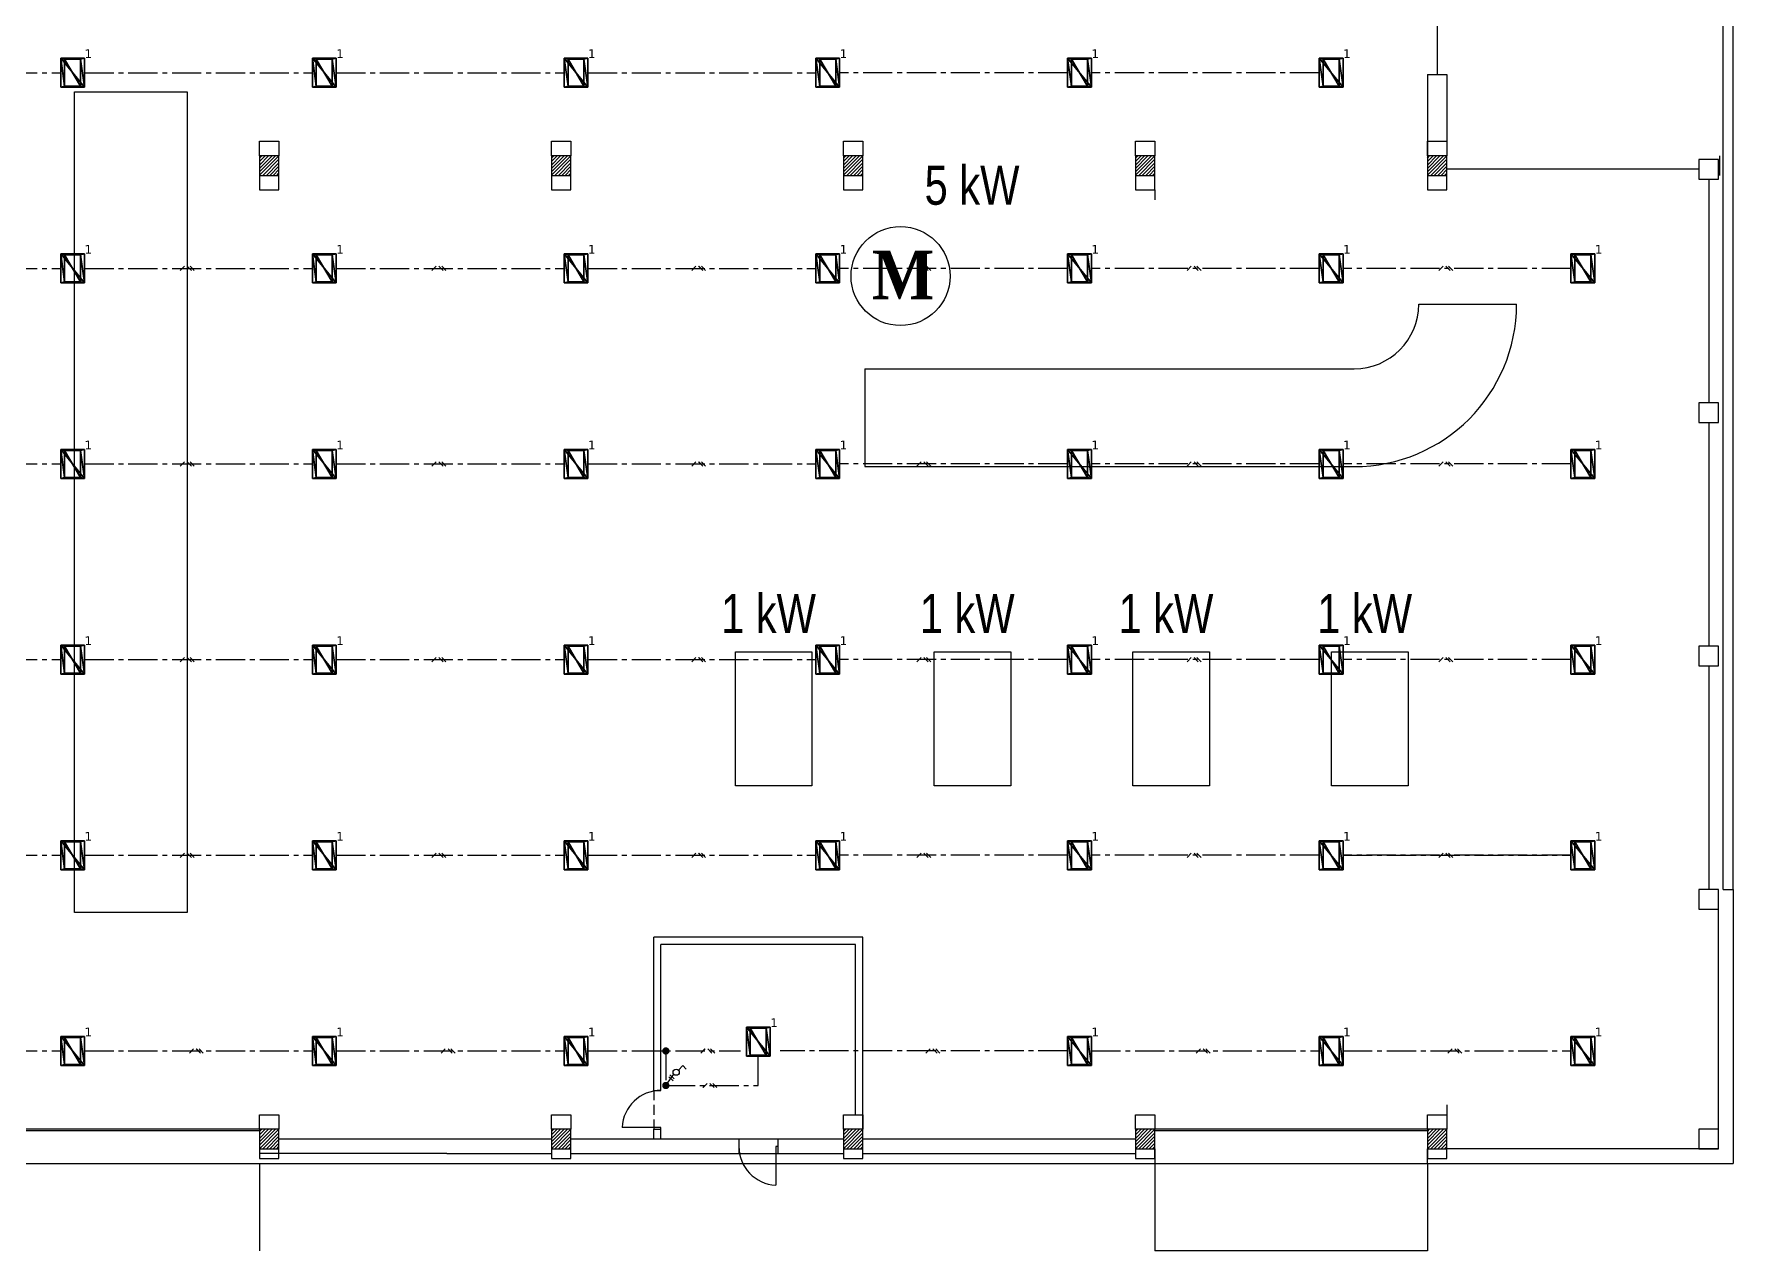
# Model space of a CAD drawing. Extents: x -8 to 729, y -363 to 534.
# Drawn here: x 408.99 to 443.91, y 10.56 to 35.56 of the extents above; entities that cross this region are included whole.
import ezdxf

# ---------------------------------------------------------------- set-up
doc = ezdxf.new("R2010")
doc.units = 0
doc.header["$LTSCALE"] = 0.8
doc.header["$MEASUREMENT"] = 0
doc.linetypes.add('CENTER2', pattern=[1.125, 0.75, -0.125, 0.125, -0.125])
doc.linetypes.add('HIDDEN', pattern=[0.375, 0.25, -0.125])
doc.layers.get('0').update_dxf_attribs({"color": 3, "linetype": 'CONTINUOUS'})
for name, color, linetype in [('0_FIOS', 3, 'CONTINUOUS'), ('Desenho base', 7, 'CONTINUOUS'), ('ilum', 2, 'CONTINUOUS'), ('iluminação', 2, 'CONTINUOUS'), ('INTRR', 4, 'CONTINUOUS'), ('Quadros Eléctricos', 41, 'CONTINUOUS')]:
    doc.layers.add(name, color=color, linetype=linetype)
doc.layers.add('DLX_BLD1_LUM', color=7, linetype='CONTINUOUS', true_color=0xffd400)
doc.layers.add('DLX_BLD1_LUMKEY_IDX', color=7, linetype='CONTINUOUS', true_color=0x969696)
doc.styles.add('ROMANS', font='romans', dxfattribs={"width": 0.9})
doc.styles.add('TableTextStyle', font='')
doc.styles.add('TXP', font='txp')
doc.styles.get('TableTextStyle').set_extended_font_data('VERDANA.TTF')

# ---------------------------------------------------------------- blocks, each defined once
blk = doc.blocks.new('PE')
for p, q in [((5, 0), (5, 100)), ((0, 0), (5, 0))]:
    blk.add_line(p, q)
blk.add_arc((0, 0), 100, 0, 87.134)
blk = doc.blocks.new('*X24')
at = {"color": 0}
for p, q in [((15.8, 29.801), (16.199, 30.2)), ((15.8, 29.871), (16.129, 30.2)), ((15.8, 29.942), (16.058, 30.2)), ((15.8, 30.013), (15.987, 30.2)), ((15.8, 30.084), (15.916, 30.2)), ((15.8, 30.154), (15.846, 30.2)), ((15.87, 29.8), (16.2, 30.13)), ((15.941, 29.8), (16.2, 30.059)), ((16.011, 29.8), (16.2, 29.989)), ((16.082, 29.8), (16.2, 29.918)), ((16.153, 29.8), (16.2, 29.847))]:
    blk.add_line(p, q, dxfattribs=at)
blk = doc.blocks.new('6449_2_0')
mesh = blk.add_polyface()
corners = [(-0.245, 0.3), (-0.245, -0.3, -0.085), (-0.245, -0.3), (-0.245, -0.3, -0.085), (-0.245, 0.3), (-0.245, 0.3, -0.085), (-0.245, -0.3), (0.245, -0.3, -0.085), (0.245, -0.3), (0.245, -0.3, -0.085), (-0.245, -0.3), (-0.245, -0.3, -0.085), (0.245, -0.3), (0.245, 0.3, -0.085), (0.245, 0.3), (0.245, 0.3, -0.085), (0.245, -0.3), (0.245, -0.3, -0.085), (0.245, 0.3), (-0.245, 0.3, -0.085), (-0.245, 0.3), (-0.245, 0.3, -0.085), (0.245, 0.3), (0.245, 0.3, -0.085), (0.245, -0.3, -0.085), (0.164, 0.278, -0.085), (0.245, 0.3, -0.085), (0.245, 0.3, -0.085), (-0.164, 0.278, -0.085), (-0.245, 0.3, -0.085), (0.245, 0.3, -0.085), (0.164, 0.278, -0.085), (-0.164, 0.278, -0.085), (0.245, -0.3, -0.085), (0.164, -0.278, -0.085), (0.164, 0.278, -0.085), (-0.245, -0.3, -0.085), (0.164, -0.278, -0.085), (0.245, -0.3, -0.085), (-0.245, -0.3, -0.085), (-0.164, -0.278, -0.085), (0.164, -0.278, -0.085), (-0.245, 0.3, -0.085), (-0.164, -0.278, -0.085), (-0.245, -0.3, -0.085), (-0.164, -0.278, -0.085), (-0.245, 0.3, -0.085), (-0.164, 0.278, -0.085), (-0.245, 0.3), (0.245, -0.3), (0.245, 0.3), (0.245, -0.3), (-0.245, 0.3), (-0.245, -0.3)]
mesh.append_faces([[corners[k] for k in face] for face in [(0, 1, 2), (3, 4, 5), (6, 7, 8), (9, 10, 11), (12, 13, 14), (15, 16, 17), (18, 19, 20), (21, 22, 23), (24, 25, 26), (27, 28, 29), (30, 31, 32), (33, 34, 35), (36, 37, 38), (39, 40, 41), (42, 43, 44), (45, 46, 47), (48, 49, 50), (51, 52, 53)]])
blk = doc.blocks.new('6449_2_1')
mesh = blk.add_polyface()
corners = [(0.164, -0.278, -0.085), (-0.164, 0.278, -0.085), (0.164, 0.278, -0.085), (-0.164, 0.278, -0.085), (0.164, -0.278, -0.085), (-0.164, -0.278, -0.085)]
mesh.append_faces([[corners[k] for k in face] for face in [(0, 1, 2), (3, 4, 5)]])
blk = doc.blocks.new('MONO')
at = {"layer": '0_FIOS'}
for p, q in [((-3.36, -0.78), (-1.8, 0.78)), ((0.78, -0.78), (-0.78, 0.78)), ((1.8, -0.78), (0.24, 0.78))]:
    blk.add_line(p, q, dxfattribs=at)

msp = doc.modelspace()

# ---------------------------------------------------------------- linework, layer by layer
at = {"layer": 'Desenho base', "color": 7}
for p, q in [((443.909, 17.981), (443.909, 53.356)), ((443.709, 17.981), (443.709, 47.581)), ((437.829, 41.961), (437.829, 34.728)), ((437.629, 34.728), (437.629, 33.056)), ((437.629, 34.728), (438.029, 34.728)), ((438.029, 34.728), (438.029, 33.056)), ((414.029, 33.056), (413.629, 33.056)), ((413.629, 33.056), (413.629, 32.656)), ((414.029, 32.656), (414.029, 33.056)), ((420.029, 33.056), (419.629, 33.056)), ((419.629, 33.056), (419.629, 32.656)), ((420.029, 32.656), (420.029, 33.056)), ((426.029, 33.056), (425.629, 33.056)), ((425.629, 33.056), (425.629, 32.656)), ((426.029, 32.656), (426.029, 33.056)), ((432.029, 33.056), (431.629, 33.056)), ((431.629, 33.056), (431.629, 32.656)), ((432.029, 32.656), (432.029, 33.056)), ((438.029, 33.056), (437.629, 33.056)), ((437.629, 33.056), (437.629, 32.656)), ((438.029, 32.656), (438.029, 33.056)), ((443.609, 32.981), (443.209, 32.981)), ((443.209, 32.981), (443.209, 32.581)), ((443.609, 32.581), (443.609, 32.981)), ((443.629, 33.056), (443.629, 32.656)), ((413.629, 32.656), (414.029, 32.656)), ((419.629, 32.656), (420.029, 32.656)), ((425.629, 32.656), (426.029, 32.656)), ((431.629, 32.656), (432.029, 32.656)), ((437.629, 32.656), (438.029, 32.656)), ((443.209, 32.781), (438.029, 32.781)), ((443.209, 32.581), (443.609, 32.581)), ((443.409, 32.581), (443.409, 27.981)), ((437.452, 30.009), (439.461, 30.009)), ((426.068, 28.682), (436.125, 28.682)), ((426.068, 28.682), (426.068, 26.673)), ((443.609, 27.981), (443.209, 27.981)), ((443.209, 27.981), (443.209, 27.581)), ((443.609, 27.581), (443.609, 27.981)), ((443.209, 27.581), (443.609, 27.581)), ((443.409, 27.581), (443.409, 22.981)), ((426.068, 26.673), (436.125, 26.673)), ((443.609, 22.981), (443.209, 22.981)), ((443.209, 22.981), (443.209, 22.581)), ((443.609, 22.581), (443.609, 22.981)), ((443.209, 22.581), (443.609, 22.581)), ((443.409, 22.581), (443.409, 17.981)), ((443.609, 17.981), (443.209, 17.981)), ((443.209, 17.981), (443.209, 17.581)), ((443.609, 12.656), (443.609, 17.981)), ((443.709, 17.981), (443.909, 17.981)), ((443.909, 17.981), (443.909, 12.356)), ((443.209, 17.581), (443.609, 17.581)), ((421.729, 13.856), (421.729, 17.006)), ((426.029, 17.006), (421.729, 17.006)), ((421.879, 13.856), (421.879, 16.856)), ((425.879, 16.856), (421.879, 16.856)), ((425.879, 13.356), (425.879, 16.856)), ((426.029, 13.056), (426.029, 17.006)), ((421.729, 13.856), (421.879, 13.856)), ((413.629, 13.056), (408.029, 13.056)), ((413.629, 13.026), (408.029, 13.026)), ((414.029, 13.056), (413.629, 13.056)), ((413.629, 13.056), (413.629, 12.656)), ((414.029, 12.656), (414.029, 13.056)), ((420.029, 13.056), (419.629, 13.056)), ((419.629, 13.056), (419.629, 12.656)), ((420.029, 12.656), (420.029, 13.056)), ((421.729, 13.056), (421.879, 13.056)), ((421.729, 12.856), (421.729, 13.056)), ((421.879, 12.856), (421.879, 13.056)), ((426.029, 13.056), (425.629, 13.056)), ((425.629, 13.056), (425.629, 12.656)), ((426.029, 12.656), (426.029, 13.056)), ((432.029, 13.056), (431.629, 13.056)), ((431.629, 13.056), (431.629, 12.656)), ((437.629, 13.056), (432.029, 13.056)), ((432.029, 12.656), (432.029, 13.056)), ((437.629, 13.026), (432.029, 13.026)), ((438.029, 13.056), (437.629, 13.056)), ((437.629, 13.056), (437.629, 12.656)), ((438.029, 12.656), (438.029, 13.056)), ((443.609, 13.056), (443.209, 13.056)), ((443.209, 13.056), (443.209, 12.656)), ((443.609, 12.656), (443.609, 13.056)), ((413.629, 12.656), (413.629, 12.556)), ((413.629, 12.656), (414.029, 12.656)), ((419.629, 12.856), (414.029, 12.856)), ((419.629, 12.656), (420.029, 12.656)), ((425.629, 12.856), (420.029, 12.856)), ((423.479, 12.856), (421.879, 12.856)), ((423.479, 12.856), (423.479, 12.556)), ((424.279, 12.856), (424.279, 12.556)), ((425.629, 12.856), (424.279, 12.856)), ((425.629, 12.656), (426.029, 12.656)), ((431.629, 12.856), (426.029, 12.856)), ((431.629, 12.656), (432.029, 12.656)), ((432.029, 12.656), (432.029, 12.556)), ((437.629, 12.356), (437.629, 12.656)), ((437.629, 12.656), (438.029, 12.656)), ((443.609, 12.656), (438.029, 12.656)), ((443.209, 12.656), (443.609, 12.656)), ((402.029, 12.356), (437.629, 12.356)), ((417.479, 12.556), (413.629, 12.556)), ((413.629, 12.356), (413.629, 10.556)), ((417.479, 12.556), (419.629, 12.556)), ((420.029, 12.556), (425.629, 12.556)), ((426.029, 12.556), (431.629, 12.556)), ((432.029, 12.556), (432.029, 10.556)), ((437.629, 12.356), (437.629, 10.556)), ((437.629, 12.356), (443.909, 12.356)), ((437.629, 10.556), (432.029, 10.556))]:
    msp.add_line(p, q, dxfattribs=at)
at = {"layer": 'Desenho base', "color": 7, "linetype": 'HIDDEN'}
msp.add_line((421.729, 13.856), (421.729, 13.056), dxfattribs=at)
at = {"layer": 'Desenho base', "color": 7}
for points in [[(409.829, 34.373), (412.141, 34.373), (412.141, 17.509), (409.829, 17.509)], [(413.629, 32.656), (414.029, 32.656), (414.029, 33.056), (413.629, 33.056)], [(419.629, 32.656), (420.029, 32.656), (420.029, 33.056), (419.629, 33.056)], [(425.629, 32.656), (426.029, 32.656), (426.029, 33.056), (425.629, 33.056)], [(431.629, 32.656), (432.029, 32.656), (432.029, 33.056), (431.629, 33.056)], [(437.629, 32.656), (438.029, 32.656), (438.029, 33.056), (437.629, 33.056)], [(423.408, 22.868), (424.982, 22.868), (424.982, 20.115), (423.408, 20.115)], [(427.491, 22.868), (429.065, 22.868), (429.065, 20.115), (427.491, 20.115)], [(431.574, 22.868), (433.149, 22.868), (433.149, 20.115), (431.574, 20.115)], [(435.658, 22.868), (437.232, 22.868), (437.232, 20.115), (435.658, 20.115)], [(413.629, 12.656), (414.029, 12.656), (414.029, 13.056), (413.629, 13.056)], [(419.629, 12.656), (420.029, 12.656), (420.029, 13.056), (419.629, 13.056)], [(425.629, 12.656), (426.029, 12.656), (426.029, 13.056), (425.629, 13.056)], [(431.629, 12.656), (432.029, 12.656), (432.029, 13.056), (431.629, 13.056)], [(437.629, 12.656), (438.029, 12.656), (438.029, 13.056), (437.629, 13.056)]]:
    msp.add_lwpolyline(points, close=True, dxfattribs=at)
for points in [[(413.629, 33.056), (413.629, 33.356), (414.029, 33.356), (414.029, 33.056)], [(419.629, 33.056), (419.629, 33.356), (420.029, 33.356), (420.029, 33.056)], [(425.629, 33.056), (425.629, 33.356), (426.029, 33.356), (426.029, 33.056)], [(431.629, 33.056), (431.629, 33.356), (432.029, 33.356), (432.029, 33.056)], [(437.629, 33.056), (437.629, 33.356), (438.029, 33.356), (438.029, 33.056)], [(413.629, 32.656), (413.629, 32.356), (414.029, 32.356), (414.029, 32.656)], [(419.629, 32.656), (419.629, 32.356), (420.029, 32.356), (420.029, 32.656)], [(425.629, 32.656), (425.629, 32.356), (426.029, 32.356), (426.029, 32.656)], [(431.629, 32.656), (431.629, 32.356), (432.029, 32.356), (432.029, 32.656)], [(437.629, 32.656), (437.629, 32.356), (438.029, 32.356), (438.029, 32.656)], [(413.629, 13.056), (413.629, 13.356), (414.029, 13.356), (414.029, 13.056)], [(419.629, 13.056), (419.629, 13.356), (420.029, 13.356), (420.029, 13.056)], [(425.629, 13.056), (425.629, 13.356), (426.029, 13.356), (426.029, 13.056)], [(431.629, 13.056), (431.629, 13.356), (432.029, 13.356), (432.029, 13.056)], [(437.629, 13.056), (437.629, 13.356), (438.029, 13.356), (438.029, 13.056)], [(413.629, 12.656), (413.629, 12.456), (414.029, 12.456), (414.029, 12.656)], [(419.629, 12.656), (419.629, 12.456), (420.029, 12.456), (420.029, 12.656)], [(425.629, 12.656), (425.629, 12.456), (426.029, 12.456), (426.029, 12.656)], [(431.629, 12.656), (431.629, 12.456), (432.029, 12.456), (432.029, 12.656)], [(437.629, 12.656), (437.629, 12.456), (438.029, 12.456), (438.029, 12.656)]]:
    msp.add_lwpolyline(points, dxfattribs=at)
msp.add_circle((426.802, 30.587), 1.017, dxfattribs=at)
for radius in [1.326, 3.336]:
    msp.add_arc((436.125, 30.009), radius, 270, 0, dxfattribs=at)
at = {"layer": 'ilum', "linetype": 'CENTER2'}
for p, q in [((404.861, 34.766, 5.515), (409.543, 34.766, 5.515)), ((410.033, 34.766, 5.515), (414.715, 34.766, 5.515)), ((415.205, 34.766, 5.515), (419.888, 34.766, 5.515)), ((420.378, 34.766, 5.515), (425.06, 34.766, 5.515)), ((430.233, 34.766, 5.515), (425.55, 34.766, 5.515)), ((435.405, 34.766, 5.515), (430.723, 34.766, 5.515)), ((404.861, 30.746, 5.515), (409.543, 30.746, 5.515)), ((410.033, 30.746, 5.515), (414.715, 30.746, 5.515)), ((415.205, 30.746, 5.515), (419.888, 30.746, 5.515)), ((420.378, 30.746, 5.515), (425.06, 30.746, 5.515)), ((430.233, 30.746, 5.515), (425.55, 30.746, 5.515)), ((435.405, 30.746, 5.515), (430.723, 30.746, 5.515)), ((440.578, 30.746, 5.515), (435.895, 30.746, 5.515)), ((404.861, 26.726, 5.515), (409.543, 26.726, 5.515)), ((410.033, 26.726, 5.515), (414.715, 26.726, 5.515)), ((415.205, 26.726, 5.515), (419.888, 26.726, 5.515)), ((420.378, 26.726, 5.515), (425.06, 26.726, 5.515)), ((430.233, 26.726, 5.515), (425.55, 26.726, 5.515)), ((435.405, 26.726, 5.515), (430.723, 26.726, 5.515)), ((440.578, 26.726, 5.515), (435.895, 26.726, 5.515)), ((404.861, 22.706, 5.515), (409.543, 22.706, 5.515)), ((410.033, 22.706, 5.515), (414.715, 22.706, 5.515)), ((415.205, 22.706, 5.515), (419.888, 22.706, 5.515)), ((420.378, 22.706, 5.515), (425.06, 22.706, 5.515)), ((430.233, 22.706, 5.515), (425.55, 22.706, 5.515)), ((435.405, 22.706, 5.515), (430.723, 22.706, 5.515)), ((440.578, 22.706, 5.515), (435.895, 22.706, 5.515)), ((404.861, 18.686, 5.515), (409.543, 18.686, 5.515)), ((410.033, 18.686, 5.515), (414.715, 18.686, 5.515)), ((415.205, 18.686, 5.515), (419.888, 18.686, 5.515)), ((420.378, 18.686, 5.515), (425.06, 18.686, 5.515)), ((430.233, 18.686, 5.515), (425.55, 18.686, 5.515)), ((435.405, 18.686, 5.515), (430.723, 18.686, 5.515)), ((435.895, 18.689, 5.515), (440.578, 18.689, 5.515)), ((440.578, 18.686, 5.515), (435.895, 18.686, 5.515)), ((404.861, 14.666, 5.515), (409.543, 14.666, 5.515)), ((410.033, 14.666, 5.515), (414.715, 14.666, 5.515)), ((415.205, 14.666, 5.515), (419.888, 14.666, 5.515)), ((420.378, 14.666, 5.515), (423.516, 14.666, 5.515)), ((421.979, 14.666, 5.515), (421.979, 13.956, 5.515)), ((430.233, 14.666, 5.515), (424.33, 14.666, 5.515)), ((430.723, 14.666, 5.515), (435.405, 14.666, 5.515)), ((435.895, 14.666, 5.515), (440.578, 14.666, 5.515)), ((423.879, 13.956, 5.515), (423.879, 14.556, 5.515)), ((421.979, 13.956, 5.515), (423.879, 13.956, 5.515))]:
    msp.add_line(p, q, dxfattribs=at)
at = {"layer": 'ilum'}
for p, q in [((412.001, 30.702, 5.515), (412.088, 30.789, 5.515)), ((412.144, 30.789, 5.515), (412.231, 30.702, 5.515)), ((412.201, 30.789, 5.515), (412.287, 30.702, 5.515)), ((417.173, 30.702, 5.515), (417.26, 30.789, 5.515)), ((417.317, 30.789, 5.515), (417.403, 30.702, 5.515)), ((417.373, 30.789, 5.515), (417.46, 30.702, 5.515)), ((422.51, 30.702, 5.515), (422.597, 30.789, 5.515)), ((422.653, 30.789, 5.515), (422.74, 30.702, 5.515)), ((422.71, 30.789, 5.515), (422.797, 30.702, 5.515)), ((427.138, 30.702, 5.515), (427.225, 30.789, 5.515)), ((427.281, 30.789, 5.515), (427.368, 30.702, 5.515)), ((427.338, 30.789, 5.515), (427.424, 30.702, 5.515)), ((432.691, 30.702, 5.515), (432.777, 30.789, 5.515)), ((432.834, 30.789, 5.515), (432.921, 30.702, 5.515)), ((432.891, 30.789, 5.515), (432.977, 30.702, 5.515)), ((437.863, 30.702, 5.515), (437.95, 30.789, 5.515)), ((438.006, 30.789, 5.515), (438.093, 30.702, 5.515)), ((438.063, 30.789, 5.515), (438.15, 30.702, 5.515)), ((412.001, 26.682, 5.515), (412.088, 26.769, 5.515)), ((412.144, 26.769, 5.515), (412.231, 26.682, 5.515)), ((412.201, 26.769, 5.515), (412.287, 26.682, 5.515)), ((417.173, 26.682, 5.515), (417.26, 26.769, 5.515)), ((417.317, 26.769, 5.515), (417.403, 26.682, 5.515)), ((417.373, 26.769, 5.515), (417.46, 26.682, 5.515)), ((422.51, 26.682, 5.515), (422.597, 26.769, 5.515)), ((422.653, 26.769, 5.515), (422.74, 26.682, 5.515)), ((422.71, 26.769, 5.515), (422.797, 26.682, 5.515)), ((427.138, 26.682, 5.515), (427.225, 26.769, 5.515)), ((427.281, 26.769, 5.515), (427.368, 26.682, 5.515)), ((427.338, 26.769, 5.515), (427.424, 26.682, 5.515)), ((432.691, 26.682, 5.515), (432.777, 26.769, 5.515)), ((432.834, 26.769, 5.515), (432.921, 26.682, 5.515)), ((432.891, 26.769, 5.515), (432.977, 26.682, 5.515)), ((437.863, 26.682, 5.515), (437.95, 26.769, 5.515)), ((438.006, 26.769, 5.515), (438.093, 26.682, 5.515)), ((438.063, 26.769, 5.515), (438.15, 26.682, 5.515)), ((412.001, 22.662, 5.515), (412.088, 22.749, 5.515)), ((412.144, 22.749, 5.515), (412.231, 22.662, 5.515)), ((412.201, 22.749, 5.515), (412.287, 22.662, 5.515)), ((417.173, 22.662, 5.515), (417.26, 22.749, 5.515)), ((417.317, 22.749, 5.515), (417.403, 22.662, 5.515)), ((417.373, 22.749, 5.515), (417.46, 22.662, 5.515)), ((422.51, 22.662, 5.515), (422.597, 22.749, 5.515)), ((422.653, 22.749, 5.515), (422.74, 22.662, 5.515)), ((422.71, 22.749, 5.515), (422.797, 22.662, 5.515)), ((427.138, 22.662, 5.515), (427.225, 22.749, 5.515)), ((427.281, 22.749, 5.515), (427.368, 22.662, 5.515)), ((427.338, 22.749, 5.515), (427.424, 22.662, 5.515)), ((432.691, 22.662, 5.515), (432.777, 22.749, 5.515)), ((432.834, 22.749, 5.515), (432.921, 22.662, 5.515)), ((432.891, 22.749, 5.515), (432.977, 22.662, 5.515)), ((437.863, 22.662, 5.515), (437.95, 22.749, 5.515)), ((438.006, 22.749, 5.515), (438.093, 22.662, 5.515)), ((438.063, 22.749, 5.515), (438.15, 22.662, 5.515)), ((412.001, 18.642, 5.515), (412.088, 18.729, 5.515)), ((412.144, 18.729, 5.515), (412.231, 18.642, 5.515)), ((412.201, 18.729, 5.515), (412.287, 18.642, 5.515)), ((417.173, 18.642, 5.515), (417.26, 18.729, 5.515)), ((417.317, 18.729, 5.515), (417.403, 18.642, 5.515)), ((417.373, 18.729, 5.515), (417.46, 18.642, 5.515)), ((422.51, 18.642, 5.515), (422.597, 18.729, 5.515)), ((422.653, 18.729, 5.515), (422.74, 18.642, 5.515)), ((422.71, 18.729, 5.515), (422.797, 18.642, 5.515)), ((427.138, 18.642, 5.515), (427.225, 18.729, 5.515)), ((427.281, 18.729, 5.515), (427.368, 18.642, 5.515)), ((427.338, 18.729, 5.515), (427.424, 18.642, 5.515)), ((432.691, 18.642, 5.515), (432.777, 18.729, 5.515)), ((432.834, 18.729, 5.515), (432.921, 18.642, 5.515)), ((432.891, 18.729, 5.515), (432.977, 18.642, 5.515)), ((437.863, 18.642, 5.515), (437.95, 18.729, 5.515)), ((438.006, 18.729, 5.515), (438.093, 18.642, 5.515)), ((438.063, 18.729, 5.515), (438.15, 18.642, 5.515)), ((412.188, 14.622, 5.515), (412.274, 14.709, 5.515)), ((412.331, 14.709, 5.515), (412.418, 14.622, 5.515)), ((412.387, 14.709, 5.515), (412.474, 14.622, 5.515)), ((417.36, 14.622, 5.515), (417.447, 14.709, 5.515)), ((417.503, 14.709, 5.515), (417.59, 14.622, 5.515)), ((417.56, 14.709, 5.515), (417.647, 14.622, 5.515)), ((421.879, 14.666, 5.515), (421.979, 14.666, 5.515)), ((422.697, 14.622, 5.515), (422.784, 14.709, 5.515)), ((422.84, 14.709, 5.515), (422.927, 14.622, 5.515)), ((422.897, 14.709, 5.515), (422.983, 14.622, 5.515)), ((427.325, 14.622, 5.515), (427.411, 14.709, 5.515)), ((427.468, 14.709, 5.515), (427.555, 14.622, 5.515)), ((427.524, 14.709, 5.515), (427.611, 14.622, 5.515)), ((432.877, 14.622, 5.515), (432.964, 14.709, 5.515)), ((433.021, 14.709, 5.515), (433.107, 14.622, 5.515)), ((433.077, 14.709, 5.515), (433.164, 14.622, 5.515)), ((438.05, 14.622, 5.515), (438.136, 14.709, 5.515)), ((438.193, 14.709, 5.515), (438.28, 14.622, 5.515)), ((438.25, 14.709, 5.515), (438.336, 14.622, 5.515)), ((421.979, 13.956, 5.515), (422.143, 14.187, 5.515)), ((422.131, 14.052), (422.043, 14.137)), ((422.147, 14.092), (422.059, 14.177)), ((422.743, 13.912, 5.515), (422.829, 13.999, 5.515)), ((422.886, 13.999, 5.515), (422.973, 13.912, 5.515)), ((422.943, 13.999, 5.515), (423.029, 13.912, 5.515))]:
    msp.add_line(p, q, dxfattribs=at)
at = {"layer": 'ilum', "ltscale": 0.5, "const_width": 0.075, "elevation": 5.515}
for points in [[(421.942, 14.666, -1), (422.017, 14.666, -1)], [(421.942, 13.956, -1), (422.017, 13.956, -1)]]:
    msp.add_lwpolyline(points, format="xyb", close=True, dxfattribs=at)
at = {"layer": 'INTRR'}
for p, q in [((422.236, 14.274, 5.515), (422.327, 14.365, 5.515)), ((422.327, 14.365, 5.515), (422.4, 14.292, 5.515))]:
    msp.add_line(p, q, dxfattribs=at)
at = {"layer": 'INTRR', "linetype": 'Continuous'}
msp.add_circle((422.191, 14.229, 5.515), 0.0635, dxfattribs=at)
at = {"layer": 'Quadros Eléctricos'}
for p, q in [((432.029, 32.356), (432.029, 32.156)), ((438.029, 13.556), (438.029, 13.356))]:
    msp.add_line(p, q, dxfattribs=at)

# ---------------------------------------------------------------- block references
at = {"layer": 'Desenho base', "color": 7}
for p in [(397.829, 2.856), (403.829, 2.856), (409.829, 2.856), (415.829, 2.856), (421.829, 2.856), (397.829, -17.144), (403.829, -17.144), (409.829, -17.144), (415.829, -17.144), (421.829, -17.144)]:
    msp.add_blockref('*X24', p, dxfattribs=at)
at = {"layer": 'Desenho base', "color": 7, "xscale": 0.008, "yscale": 0.008, "zscale": 0.008}
for p, rotation in [((421.879, 13.056), 90), ((424.279, 12.706), 180)]:
    msp.add_blockref('PE', p, dxfattribs=dict(at, rotation=rotation))
at = {"layer": 'DLX_BLD1_LUM', "rotation": 180}
for name, p in [('6449_2_0', (409.788, 34.766, 5.6)), ('6449_2_0', (409.788, 34.766, 5.6)), ('6449_2_1', (409.788, 34.766, 5.6)), ('6449_2_1', (409.788, 34.766, 5.6)), ('6449_2_0', (414.96, 34.766, 5.6)), ('6449_2_0', (414.96, 34.766, 5.6)), ('6449_2_1', (414.96, 34.766, 5.6)), ('6449_2_1', (414.96, 34.766, 5.6)), ('6449_2_0', (420.133, 34.766, 5.6)), ('6449_2_0', (420.133, 34.766, 5.6)), ('6449_2_1', (420.133, 34.766, 5.6)), ('6449_2_1', (420.133, 34.766, 5.6)), ('6449_2_0', (425.305, 34.766, 5.6)), ('6449_2_0', (425.305, 34.766, 5.6)), ('6449_2_1', (425.305, 34.766, 5.6)), ('6449_2_1', (425.305, 34.766, 5.6)), ('6449_2_0', (430.478, 34.766, 5.6)), ('6449_2_0', (430.478, 34.766, 5.6)), ('6449_2_1', (430.478, 34.766, 5.6)), ('6449_2_1', (430.478, 34.766, 5.6)), ('6449_2_0', (435.65, 34.766, 5.6)), ('6449_2_0', (435.65, 34.766, 5.6)), ('6449_2_1', (435.65, 34.766, 5.6)), ('6449_2_1', (435.65, 34.766, 5.6)), ('6449_2_0', (409.788, 30.746, 5.6)), ('6449_2_0', (409.788, 30.746, 5.6)), ('6449_2_1', (409.788, 30.746, 5.6)), ('6449_2_1', (409.788, 30.746, 5.6)), ('6449_2_0', (414.96, 30.746, 5.6)), ('6449_2_0', (414.96, 30.746, 5.6)), ('6449_2_1', (414.96, 30.746, 5.6)), ('6449_2_1', (414.96, 30.746, 5.6)), ('6449_2_0', (420.133, 30.746, 5.6)), ('6449_2_0', (420.133, 30.746, 5.6)), ('6449_2_1', (420.133, 30.746, 5.6)), ('6449_2_1', (420.133, 30.746, 5.6)), ('6449_2_0', (425.305, 30.746, 5.6)), ('6449_2_0', (425.305, 30.746, 5.6)), ('6449_2_1', (425.305, 30.746, 5.6)), ('6449_2_1', (425.305, 30.746, 5.6)), ('6449_2_0', (430.478, 30.746, 5.6)), ('6449_2_0', (430.478, 30.746, 5.6)), ('6449_2_1', (430.478, 30.746, 5.6)), ('6449_2_1', (430.478, 30.746, 5.6)), ('6449_2_0', (435.65, 30.746, 5.6)), ('6449_2_0', (435.65, 30.746, 5.6)), ('6449_2_1', (435.65, 30.746, 5.6)), ('6449_2_1', (435.65, 30.746, 5.6)), ('6449_2_0', (440.823, 30.746, 5.6)), ('6449_2_0', (440.823, 30.746, 5.6)), ('6449_2_1', (440.823, 30.746, 5.6)), ('6449_2_1', (440.823, 30.746, 5.6)), ('6449_2_0', (409.788, 26.726, 5.6)), ('6449_2_0', (409.788, 26.726, 5.6)), ('6449_2_1', (409.788, 26.726, 5.6)), ('6449_2_1', (409.788, 26.726, 5.6)), ('6449_2_0', (414.96, 26.726, 5.6)), ('6449_2_0', (414.96, 26.726, 5.6)), ('6449_2_1', (414.96, 26.726, 5.6)), ('6449_2_1', (414.96, 26.726, 5.6)), ('6449_2_0', (420.133, 26.726, 5.6)), ('6449_2_0', (420.133, 26.726, 5.6)), ('6449_2_1', (420.133, 26.726, 5.6)), ('6449_2_1', (420.133, 26.726, 5.6)), ('6449_2_0', (425.305, 26.726, 5.6)), ('6449_2_0', (425.305, 26.726, 5.6)), ('6449_2_1', (425.305, 26.726, 5.6)), ('6449_2_1', (425.305, 26.726, 5.6)), ('6449_2_0', (430.478, 26.726, 5.6)), ('6449_2_0', (430.478, 26.726, 5.6)), ('6449_2_1', (430.478, 26.726, 5.6)), ('6449_2_1', (430.478, 26.726, 5.6)), ('6449_2_0', (435.65, 26.726, 5.6)), ('6449_2_0', (435.65, 26.726, 5.6)), ('6449_2_1', (435.65, 26.726, 5.6)), ('6449_2_1', (435.65, 26.726, 5.6)), ('6449_2_0', (440.823, 26.726, 5.6)), ('6449_2_0', (440.823, 26.726, 5.6)), ('6449_2_1', (440.823, 26.726, 5.6)), ('6449_2_1', (440.823, 26.726, 5.6)), ('6449_2_0', (409.788, 22.706, 5.6)), ('6449_2_0', (409.788, 22.706, 5.6)), ('6449_2_1', (409.788, 22.706, 5.6)), ('6449_2_1', (409.788, 22.706, 5.6)), ('6449_2_0', (414.96, 22.706, 5.6)), ('6449_2_0', (414.96, 22.706, 5.6)), ('6449_2_1', (414.96, 22.706, 5.6)), ('6449_2_1', (414.96, 22.706, 5.6)), ('6449_2_0', (420.133, 22.706, 5.6)), ('6449_2_0', (420.133, 22.706, 5.6)), ('6449_2_1', (420.133, 22.706, 5.6)), ('6449_2_1', (420.133, 22.706, 5.6)), ('6449_2_0', (425.305, 22.706, 5.6)), ('6449_2_0', (425.305, 22.706, 5.6)), ('6449_2_1', (425.305, 22.706, 5.6)), ('6449_2_1', (425.305, 22.706, 5.6)), ('6449_2_0', (430.478, 22.706, 5.6)), ('6449_2_0', (430.478, 22.706, 5.6)), ('6449_2_1', (430.478, 22.706, 5.6)), ('6449_2_1', (430.478, 22.706, 5.6)), ('6449_2_0', (435.65, 22.706, 5.6)), ('6449_2_0', (435.65, 22.706, 5.6)), ('6449_2_1', (435.65, 22.706, 5.6)), ('6449_2_1', (435.65, 22.706, 5.6)), ('6449_2_0', (440.823, 22.706, 5.6)), ('6449_2_0', (440.823, 22.706, 5.6)), ('6449_2_1', (440.823, 22.706, 5.6)), ('6449_2_1', (440.823, 22.706, 5.6)), ('6449_2_0', (409.788, 18.686, 5.6)), ('6449_2_0', (409.788, 18.686, 5.6)), ('6449_2_1', (409.788, 18.686, 5.6)), ('6449_2_1', (409.788, 18.686, 5.6)), ('6449_2_0', (414.96, 18.686, 5.6)), ('6449_2_0', (414.96, 18.686, 5.6)), ('6449_2_1', (414.96, 18.686, 5.6)), ('6449_2_1', (414.96, 18.686, 5.6)), ('6449_2_0', (420.133, 18.686, 5.6)), ('6449_2_0', (420.133, 18.686, 5.6)), ('6449_2_1', (420.133, 18.686, 5.6)), ('6449_2_1', (420.133, 18.686, 5.6)), ('6449_2_0', (425.305, 18.686, 5.6)), ('6449_2_0', (425.305, 18.686, 5.6)), ('6449_2_1', (425.305, 18.686, 5.6)), ('6449_2_1', (425.305, 18.686, 5.6)), ('6449_2_0', (430.478, 18.686, 5.6)), ('6449_2_0', (430.478, 18.686, 5.6)), ('6449_2_1', (430.478, 18.686, 5.6)), ('6449_2_1', (430.478, 18.686, 5.6)), ('6449_2_0', (435.65, 18.686, 5.6)), ('6449_2_0', (435.65, 18.686, 5.6)), ('6449_2_1', (435.65, 18.686, 5.6)), ('6449_2_1', (435.65, 18.686, 5.6)), ('6449_2_0', (440.823, 18.686, 5.6)), ('6449_2_0', (440.823, 18.686, 5.6)), ('6449_2_1', (440.823, 18.686, 5.6)), ('6449_2_1', (440.823, 18.686, 5.6)), ('6449_2_0', (409.788, 14.666, 5.6)), ('6449_2_0', (409.788, 14.666, 5.6)), ('6449_2_1', (409.788, 14.666, 5.6)), ('6449_2_1', (409.788, 14.666, 5.6)), ('6449_2_0', (414.96, 14.666, 5.6)), ('6449_2_0', (414.96, 14.666, 5.6)), ('6449_2_1', (414.96, 14.666, 5.6)), ('6449_2_1', (414.96, 14.666, 5.6)), ('6449_2_0', (420.133, 14.666, 5.6)), ('6449_2_0', (420.133, 14.666, 5.6)), ('6449_2_1', (420.133, 14.666, 5.6)), ('6449_2_1', (420.133, 14.666, 5.6)), ('6449_2_0', (430.478, 14.666, 5.6)), ('6449_2_0', (430.478, 14.666, 5.6)), ('6449_2_1', (430.478, 14.666, 5.6)), ('6449_2_1', (430.478, 14.666, 5.6)), ('6449_2_0', (435.65, 14.666, 5.6)), ('6449_2_0', (435.65, 14.666, 5.6)), ('6449_2_1', (435.65, 14.666, 5.6)), ('6449_2_1', (435.65, 14.666, 5.6)), ('6449_2_0', (440.823, 14.666, 5.6)), ('6449_2_0', (440.823, 14.666, 5.6)), ('6449_2_1', (440.823, 14.666, 5.6)), ('6449_2_1', (440.823, 14.666, 5.6))]:
    msp.add_blockref(name, p, dxfattribs=at)
at = {"layer": 'DLX_BLD1_LUM'}
for name in ['6449_2_0', '6449_2_0', '6449_2_1', '6449_2_1']:
    msp.add_blockref(name, (423.879, 14.856, 5.6), dxfattribs=at)
at = {"layer": 'iluminação', "xscale": 0.05560094617944675, "yscale": 0.05560094617944675, "zscale": 0.05560094617944675}
for p in [(412.188, 30.746, 5.515), (417.36, 30.746, 5.515), (422.697, 30.746, 5.515), (427.325, 30.746, 5.515), (432.877, 30.746, 5.515), (438.05, 30.746, 5.515), (412.188, 26.726, 5.515), (417.36, 26.726, 5.515), (422.697, 26.726, 5.515), (427.325, 26.726, 5.515), (432.877, 26.726, 5.515), (438.05, 26.726, 5.515), (412.188, 22.706, 5.515), (417.36, 22.706, 5.515), (422.697, 22.706, 5.515), (427.325, 22.706, 5.515), (432.877, 22.706, 5.515), (438.05, 22.706, 5.515), (412.188, 18.686, 5.515), (417.36, 18.686, 5.515), (422.697, 18.686, 5.515), (427.325, 18.686, 5.515), (432.877, 18.686, 5.515), (438.05, 18.686, 5.515), (412.374, 14.666, 5.515), (417.547, 14.666, 5.515), (422.883, 14.666, 5.515), (427.511, 14.666, 5.515), (433.064, 14.666, 5.515), (438.236, 14.666, 5.515), (422.929, 13.956, 5.515)]:
    msp.add_blockref('MONO', p, dxfattribs=at)

# ---------------------------------------------------------------- texts
at = {"layer": 'Desenho base', "color": 7, "style": 'TXP', "width": 0.8}
for s, p in [('5 kW', (427.296, 32.053)), ('1 kW', (423.114, 23.252)), ('1 kW', (427.197, 23.252)), ('1 kW', (431.281, 23.252)), ('1 kW', (435.364, 23.252))]:
    msp.add_text(s, height=0.8, dxfattribs=at).set_placement(p)
at = {"layer": 'Desenho base', "color": 7, "insert": (426.214, 31.112), "char_height": 1, "width": 0.33332, "attachment_point": 1, "style": 'ROMANS'}
msp.add_mtext('{\\fTimes New Roman|b1|i0|c0|p18;M}', dxfattribs=at)
at = {"layer": 'DLX_BLD1_LUMKEY_IDX', "style": 'TableTextStyle'}
for p in [(410.033, 35.066, 5.6), (415.205, 35.066, 5.6), (420.378, 35.066, 5.6), (425.55, 35.066, 5.6), (430.723, 35.066, 5.6), (435.895, 35.066, 5.6), (410.033, 31.046, 5.6), (415.205, 31.046, 5.6), (420.378, 31.046, 5.6), (425.55, 31.046, 5.6), (430.723, 31.046, 5.6), (435.895, 31.046, 5.6), (441.068, 31.046, 5.6), (410.033, 27.026, 5.6), (415.205, 27.026, 5.6), (420.378, 27.026, 5.6), (425.55, 27.026, 5.6), (430.723, 27.026, 5.6), (435.895, 27.026, 5.6), (441.068, 27.026, 5.6), (410.033, 23.006, 5.6), (415.205, 23.006, 5.6), (420.378, 23.006, 5.6), (425.55, 23.006, 5.6), (430.723, 23.006, 5.6), (435.895, 23.006, 5.6), (441.068, 23.006, 5.6), (410.033, 18.986, 5.6), (415.205, 18.986, 5.6), (420.378, 18.986, 5.6), (425.55, 18.986, 5.6), (430.723, 18.986, 5.6), (435.895, 18.986, 5.6), (441.068, 18.986, 5.6), (410.033, 14.966, 5.6), (415.205, 14.966, 5.6), (420.378, 14.966, 5.6), (424.124, 15.156, 5.6), (430.723, 14.966, 5.6), (435.895, 14.966, 5.6), (441.068, 14.966, 5.6)]:
    msp.add_text('1', height=0.18, dxfattribs=at).set_placement(p)

doc.saveas('drawing.dxf')
